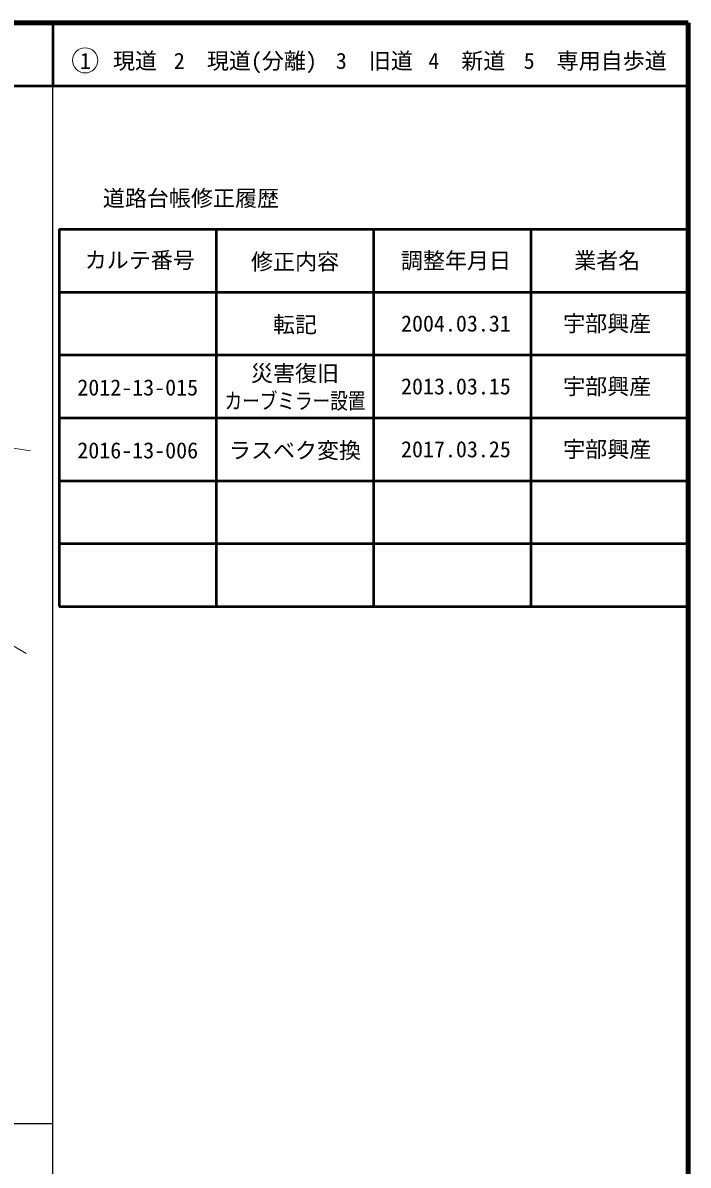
# Model space of a CAD drawing. Units: millimetres on the paper, enlarged 1000 times. Extents: x 40000 to 680000, y 20000 to 380000.
# Drawn here: x 574252 to 680000, y 198357 to 380000 of the extents above; entities that cross this region are included whole.
import ezdxf
from ezdxf.enums import TextEntityAlignment as Align

# ---------------------------------------------------------------- set-up
doc = ezdxf.new("R2010")
doc.units = ezdxf.units.MM
doc.header["$LTSCALE"] = 1000
for name, color, linetype, lineweight in [('M-STR-HTXT', 7, 'Continuous', 13), ('M-TTL', 2, 'Continuous', 140), ('M-TTL-BAND', 7, 'Continuous', 25), ('M-TTL-FRAM', 2, 'Continuous', 50), ('M-TTL-LINE', 7, 'Continuous', 50), ('M-TTL-TXT', 7, 'Continuous', 13), ('M-WORK', 1, 'Continuous', 13)]:
    doc.layers.add(name, color=color, linetype=linetype, lineweight=lineweight)
doc.styles.add('ＭＳ ゴシック', font='')
doc.styles.get('ＭＳ ゴシック').set_extended_font_data('MS Gothic')

msp = doc.modelspace()

# ---------------------------------------------------------------- linework, layer by layer
at = {"layer": 'M-STR-HTXT'}
msp.add_line((574775, 279742), (551128, 293735), dxfattribs=at)
at = {"layer": 'M-TTL'}
for p, q in [((680000, 380000), (40000, 380000)), ((680000, 20000), (680000, 380000))]:
    msp.add_line(p, q, dxfattribs=at)
at = {"layer": 'M-TTL-BAND'}
for p, q in [((579000, 20000), (579000, 370000)), ((40000, 205000), (579000, 205000))]:
    msp.add_line(p, q, dxfattribs=at)
at = {"layer": 'M-TTL-FRAM'}
for p, q in [((580000, 347197), (580000, 287197)), ((580000, 347197), (680000, 347197)), ((580000, 287197), (680000, 287197))]:
    msp.add_line(p, q, dxfattribs=at)
at = {"layer": 'M-TTL-LINE'}
for p, q in [((579000, 380000), (579000, 370000)), ((40000, 370000), (680000, 370000)), ((605000, 347197), (605000, 287197)), ((630000, 347197), (630000, 287197)), ((655000, 347197), (655000, 287197)), ((580000, 337197), (680000, 337197)), ((580000, 327197), (680000, 327197)), ((580000, 317197), (680000, 317197)), ((580000, 307197), (680000, 307197)), ((580000, 297197), (680000, 297197))]:
    msp.add_line(p, q, dxfattribs=at)
at = {"layer": 'M-TTL-TXT'}
msp.add_circle((584147, 374034), 2000, dxfattribs=at)
at = {"layer": 'M-WORK'}
msp.add_line((575453, 311930), (552577, 315573), dxfattribs=at)

# ---------------------------------------------------------------- texts
at = {"layer": 'M-TTL-TXT', "style": 'ＭＳ ゴシック'}
for s, p in [('1\u3000現道', (589448, 373958)), ('2\u3000現道(分離)', (609619, 373958)), ('3\u3000旧道', (630121, 373958)), ('4\u3000新道', (644824, 373958)), ('5\u3000専用自歩道', (665228, 373958)), ('道路台帳修正履歴', (600968, 352113)), ('カルテ番号', (592839, 342277)), ('修正内容', (617509, 342023)), ('調整年月日', (643089, 342197)), ('業者名', (667134, 342197)), ('転記', (617509, 332023)), ('2004.03.31', (643089, 332197)), ('宇部興産', (667134, 332197)), ('災害復旧', (617509, 324269)), ('2013.03.15', (643089, 322197)), ('宇部興産', (667134, 322197)), ('2012-13-015', (592509, 322023)), ('2016-13-006', (592509, 312023)), ('ラスベク変換', (617509, 312023)), ('2017.03.25', (643089, 312197)), ('宇部興産', (667134, 312197))]:
    msp.add_text(s, height=2566, dxfattribs=at).set_placement(p, align=Align.MIDDLE_CENTER)
at = {"layer": 'M-TTL-TXT', "style": 'ＭＳ ゴシック', "width": 0.8}
msp.add_text('カーブミラー設置', height=2566, dxfattribs=at).set_placement((617509, 319887), align=Align.MIDDLE_CENTER)

doc.saveas('drawing.dxf')
